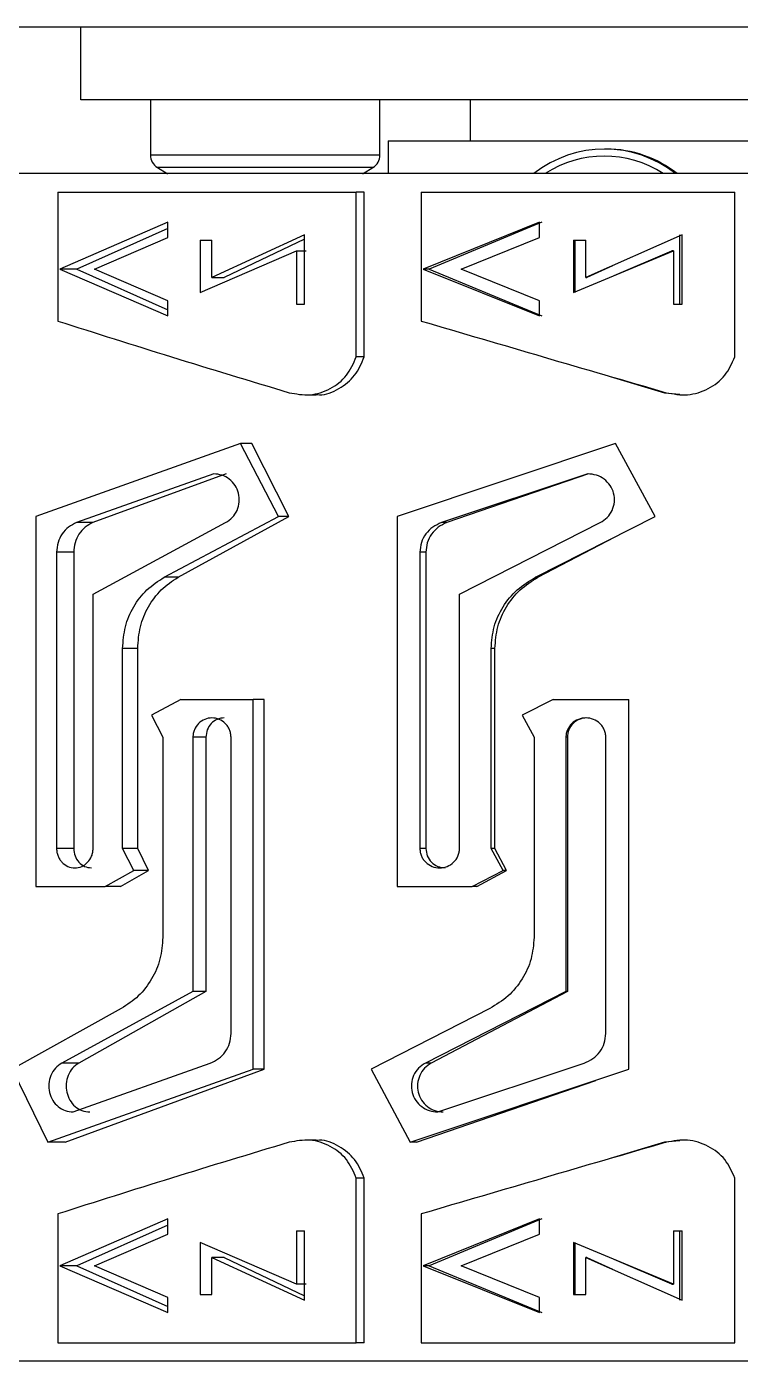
# Model space of a CAD drawing. Header units: millimetres. Extents: x 53 to 376, y 29 to 265.
# Drawn here: x 344.31 to 353.02, y 40.09 to 56.38 of the extents above; entities that cross this region are included whole.
import ezdxf

# ---------------------------------------------------------------- set-up
doc = ezdxf.new("R2010")
doc.units = ezdxf.units.MM

msp = doc.modelspace()

# ---------------------------------------------------------------- linework, layer by layer
at = {"color": 7, "linetype": 'Continuous', "lineweight": 25}
for p, q in [((302.9494, 56.3828), (362.9728, 56.3828)), ((344.9728, 55.4886), (344.9728, 56.3828)), ((357.9728, 55.4886), (344.9728, 55.4886)), ((345.8228, 55.4886), (345.8228, 54.8153)), ((348.6228, 54.8153), (348.6228, 55.4886)), ((349.7228, 55.4886), (349.7228, 54.9886)), ((348.7228, 54.9886), (348.7228, 54.5886)), ((348.7228, 54.9886), (354.2228, 54.9886)), ((351.3866, 54.8886), (351.3655, 54.8886)), ((351.493, 54.5886), (335.7228, 54.5886)), ((367.2228, 54.5886), (351.493, 54.5886)), ((344.6907, 54.3615), (348.3349, 54.3615)), ((344.6907, 54.3615), (344.6907, 52.7892)), ((348.3349, 52.3518), (348.3349, 54.3615)), ((348.4315, 54.3615), (348.3349, 54.3615)), ((348.4315, 52.3518), (348.4315, 54.3615)), ((349.1258, 54.3615), (352.954, 54.3615)), ((349.1258, 54.3615), (349.1258, 52.7892)), ((352.954, 52.3518), (352.954, 54.3615)), ((346.0348, 53.9945), (344.7151, 53.4226)), ((346.0348, 53.8078), (346.0348, 53.9945)), ((350.5693, 53.9945), (349.1523, 53.4226)), ((350.5971, 53.9945), (349.2237, 53.4226)), ((350.5693, 53.8078), (350.5693, 53.9945)), ((346.0348, 53.9197), (344.923, 53.4226)), ((345.1406, 53.4226), (346.0348, 53.8078)), ((346.4295, 53.7746), (346.573, 53.7746)), ((346.4295, 53.7746), (346.4295, 53.1363)), ((347.7042, 53.8432), (346.573, 53.321)), ((346.573, 53.321), (346.573, 53.7746)), ((347.7042, 53.7879), (346.7238, 53.321)), ((347.7042, 52.9939), (347.7042, 53.8432)), ((349.6134, 53.4226), (350.5693, 53.8078)), ((350.9859, 53.7746), (351.1365, 53.7746)), ((350.9859, 53.7746), (350.9859, 53.1363)), ((351.0009, 53.7746), (351.0009, 53.1363)), ((352.3102, 53.8432), (351.1365, 53.321)), ((351.1365, 53.321), (351.1365, 53.7746)), ((352.2844, 52.9939), (352.2844, 53.8432)), ((352.3102, 52.9939), (352.3102, 53.8432)), ((346.4295, 53.1363), (347.604, 53.648)), ((347.604, 53.648), (347.604, 52.9939)), ((347.604, 53.648), (347.723, 53.648)), ((350.9859, 53.1363), (352.2072, 53.648)), ((351.4818, 53.3442), (352.1846, 53.648)), ((352.2072, 53.648), (352.1846, 53.648)), ((352.2072, 53.648), (352.2072, 52.9939)), ((351.4605, 53.465), (351.1469, 53.321)), ((344.7151, 53.4226), (346.0348, 52.8507)), ((344.923, 53.4226), (344.7151, 53.4226)), ((344.923, 53.4226), (346.0348, 52.9256)), ((346.0348, 53.0374), (345.1406, 53.4226)), ((346.573, 53.321), (346.7238, 53.321)), ((349.1523, 53.4226), (350.5693, 52.8507)), ((349.2237, 53.4226), (349.1523, 53.4226)), ((349.2237, 53.4226), (350.5971, 52.8507)), ((350.5693, 53.0374), (349.6134, 53.4226)), ((351.1365, 53.321), (351.1469, 53.321)), ((346.0348, 52.8507), (346.0348, 53.0374)), ((347.604, 52.9939), (347.7042, 52.9939)), ((350.5693, 52.8507), (350.5693, 53.0374)), ((352.2072, 52.9939), (352.3102, 52.9939)), ((348.4315, 52.3518), (348.3349, 52.3518)), ((351.4348, 52.1136), (352.0963, 51.9144)), ((347.7303, 51.8872), (347.8454, 51.8872)), ((352.0963, 51.9144), (352.1161, 51.9144)), ((352.0963, 51.9144), (352.2846, 51.8963)), ((352.2835, 51.8866), (352.3093, 51.8866)), ((346.92, 51.2941), (344.4239, 50.4034)), ((347.3846, 50.4034), (346.92, 51.2941)), ((347.0601, 51.2941), (346.92, 51.2941)), ((347.5104, 50.4034), (347.0601, 51.2941)), ((351.4992, 51.2941), (348.8344, 50.4034)), ((351.9811, 50.4034), (351.4992, 51.2941)), ((346.5951, 50.9238), (344.9198, 50.3278)), ((346.7452, 50.9238), (345.1214, 50.3278)), ((351.1597, 50.9238), (349.3747, 50.3278)), ((351.1694, 50.9238), (349.4392, 50.3278)), ((344.4239, 50.4034), (344.4239, 45.8874)), ((345.9903, 49.6614), (347.3846, 50.4034)), ((346.159, 49.6614), (347.5104, 50.4034)), ((347.5104, 50.4034), (347.3846, 50.4034)), ((348.8344, 50.4034), (348.8344, 45.8874)), ((350.5221, 49.6614), (351.9811, 50.4034)), ((345.1214, 50.3278), (344.9198, 50.3278)), ((345.1228, 49.4528), (346.7398, 50.3278)), ((349.4392, 50.3278), (349.3747, 50.3278)), ((349.5942, 49.4528), (351.3112, 50.3278)), ((350.5514, 49.6614), (351.4925, 50.1552)), ((344.677, 49.9662), (344.677, 46.3495)), ((344.8861, 49.9662), (344.677, 49.9662)), ((344.8861, 49.9662), (344.8861, 46.3495)), ((349.1108, 49.9662), (349.1108, 46.3495)), ((349.1835, 49.9662), (349.1108, 49.9662)), ((349.1835, 49.9662), (349.1835, 46.3495)), ((346.159, 49.6614), (345.9903, 49.6614)), ((350.5514, 49.6614), (350.5221, 49.6614)), ((345.1228, 46.3495), (345.1228, 49.4528)), ((349.5942, 46.3495), (349.5942, 49.4528)), ((345.4827, 46.3495), (345.4827, 48.7916)), ((345.667, 48.7916), (345.4827, 48.7916)), ((345.667, 46.3495), (345.667, 48.7916)), ((349.9811, 46.3495), (349.9811, 48.7916)), ((350.027, 48.7916), (349.9811, 48.7916)), ((350.027, 46.3495), (350.027, 48.7916)), ((346.1918, 48.1695), (345.8362, 47.9775)), ((346.1918, 48.1695), (347.0746, 48.1695)), ((347.0746, 43.6534), (347.0746, 48.1695)), ((347.2099, 48.1695), (347.0746, 48.1695)), ((347.2099, 43.6534), (347.2099, 48.1695)), ((350.7354, 48.1695), (350.3584, 47.9775)), ((350.7354, 48.1695), (351.66, 48.1695)), ((351.66, 43.6534), (351.66, 48.1695)), ((345.8362, 47.9775), (345.9735, 47.7074)), ((350.3584, 47.9775), (350.5043, 47.7074)), ((345.9735, 47.7074), (345.9735, 45.2652)), ((346.3411, 47.7074), (346.3411, 44.6041)), ((346.499, 47.7074), (346.3411, 47.7074)), ((346.499, 47.7074), (346.499, 44.6041)), ((346.806, 44.0906), (346.806, 47.7074)), ((350.5043, 47.7074), (350.5043, 45.2652)), ((350.8929, 47.7074), (350.8929, 44.6041)), ((350.9107, 47.7074), (350.8929, 47.7074)), ((350.9107, 47.7074), (350.9107, 44.6041)), ((351.3803, 44.0906), (351.3803, 47.7074)), ((344.8861, 46.3495), (344.677, 46.3495)), ((345.6188, 46.0793), (345.4827, 46.3495)), ((345.667, 46.3495), (345.4827, 46.3495)), ((345.7989, 46.0793), (345.667, 46.3495)), ((349.1835, 46.3495), (349.1108, 46.3495)), ((350.1267, 46.0793), (349.9811, 46.3495)), ((350.027, 46.3495), (349.9811, 46.3495)), ((350.1681, 46.0793), (350.027, 46.3495)), ((345.2682, 45.8874), (345.6188, 46.0793)), ((345.4591, 45.8874), (345.7989, 46.0793)), ((345.7989, 46.0793), (345.6188, 46.0793)), ((349.7508, 45.8874), (350.1267, 46.0793)), ((349.8038, 45.8874), (350.1681, 46.0793)), ((350.1681, 46.0793), (350.1267, 46.0793)), ((344.4239, 45.8874), (345.2682, 45.8874)), ((345.4591, 45.8874), (345.2682, 45.8874)), ((348.8344, 45.8874), (349.7508, 45.8874)), ((349.8038, 45.8874), (349.7508, 45.8874)), ((346.3411, 44.6041), (344.7398, 43.729)), ((346.499, 44.6041), (344.947, 43.729)), ((346.499, 44.6041), (346.3411, 44.6041)), ((350.8929, 44.6041), (349.1792, 43.729)), ((350.9107, 44.6041), (349.2498, 43.729)), ((350.9107, 44.6041), (350.8929, 44.6041)), ((345.4661, 44.3955), (344.1359, 43.6534)), ((349.9633, 44.3955), (348.518, 43.6534)), ((344.947, 43.729), (344.7398, 43.729)), ((344.878, 43.1331), (346.5515, 43.729)), ((349.2498, 43.729), (349.1792, 43.729)), ((349.3293, 43.1331), (351.114, 43.729)), ((344.1359, 43.6534), (344.5691, 42.7628)), ((344.5691, 42.7628), (347.0746, 43.6534)), ((344.7816, 42.7628), (347.2099, 43.6534)), ((347.2099, 43.6534), (347.0746, 43.6534)), ((348.518, 43.6534), (348.9932, 42.7628)), ((348.9932, 42.7628), (351.66, 43.6534)), ((349.0695, 42.7628), (351.2566, 43.5164)), ((344.7816, 42.7628), (344.5691, 42.7628)), ((347.8455, 42.79), (347.7304, 42.79)), ((349.0695, 42.7628), (348.9932, 42.7628)), ((352.0963, 42.7628), (351.4348, 42.5636)), ((352.2847, 42.7809), (352.0963, 42.7628)), ((352.0963, 42.7628), (352.1161, 42.7628)), ((352.3094, 42.7905), (352.2836, 42.7905)), ((351.4335, 42.5636), (351.4334, 42.5636)), ((348.3349, 40.3157), (348.3349, 42.3254)), ((348.4315, 42.3254), (348.3349, 42.3254)), ((348.4315, 40.3157), (348.4315, 42.3254)), ((352.954, 40.3157), (352.954, 42.3254)), ((344.6907, 41.888), (344.6907, 40.3157)), ((349.1258, 41.888), (349.1258, 40.3157)), ((346.0348, 41.8264), (344.7151, 41.2546)), ((346.0348, 41.7516), (344.923, 41.2546)), ((346.0348, 41.6398), (346.0348, 41.8264)), ((350.5693, 41.8264), (349.1523, 41.2546)), ((350.5971, 41.8264), (349.2237, 41.2546)), ((350.5693, 41.6398), (350.5693, 41.8264)), ((345.1406, 41.2546), (346.0348, 41.6398)), ((347.604, 41.6833), (347.7042, 41.6833)), ((347.604, 41.6833), (347.604, 41.0292)), ((347.7042, 40.834), (347.7042, 41.6833)), ((349.6134, 41.2546), (350.5693, 41.6398)), ((352.2072, 41.6833), (352.3102, 41.6833)), ((352.2072, 41.6833), (352.2072, 41.0292)), ((352.2844, 40.834), (352.2844, 41.6833)), ((352.3102, 40.834), (352.3102, 41.6833)), ((347.604, 41.0292), (346.4295, 41.5408)), ((346.4295, 41.5408), (346.4295, 40.9026)), ((352.2072, 41.0292), (350.9859, 41.5408)), ((350.9859, 41.5408), (350.9859, 40.9026)), ((351.0009, 41.5408), (351.0009, 40.9026)), ((344.7151, 41.2546), (346.0348, 40.6827)), ((344.923, 41.2546), (344.7151, 41.2546)), ((344.923, 41.2546), (346.0348, 40.7575)), ((346.0348, 40.8694), (345.1406, 41.2546)), ((346.573, 40.9026), (346.573, 41.3562)), ((346.573, 41.3562), (347.7042, 40.834)), ((346.7238, 41.3562), (346.573, 41.3562)), ((346.7238, 41.3562), (347.7042, 40.8892)), ((349.1523, 41.2546), (350.5693, 40.6827)), ((349.2237, 41.2546), (349.1523, 41.2546)), ((349.2237, 41.2546), (350.5971, 40.6827)), ((350.5693, 40.8694), (349.6134, 41.2546)), ((351.1365, 40.9026), (351.1365, 41.3562)), ((351.1365, 41.3562), (352.3102, 40.834)), ((351.1469, 41.3562), (351.1365, 41.3562)), ((351.1469, 41.3562), (351.4605, 41.2122)), ((352.1846, 41.0292), (351.4818, 41.333)), ((346.4295, 40.9026), (346.573, 40.9026)), ((347.723, 41.0292), (347.604, 41.0292)), ((350.9859, 40.9026), (351.1365, 40.9026)), ((352.1846, 41.0292), (352.2072, 41.0292)), ((346.0348, 40.6827), (346.0348, 40.8694)), ((350.5693, 40.6827), (350.5693, 40.8694)), ((344.6907, 40.3157), (348.3349, 40.3157)), ((348.4315, 40.3157), (348.3349, 40.3157)), ((349.1258, 40.3157), (352.954, 40.3157)), ((351.493, 40.0886), (335.7228, 40.0886)), ((367.2228, 40.0886), (351.493, 40.0886))]:
    msp.add_line(p, q, dxfattribs=at)
at = {"color": 8, "linetype": 'Continuous', "lineweight": 25}
for p, q in [((346.1908, 54.8153), (345.8228, 54.8153)), ((348.6228, 54.8153), (346.1908, 54.8153)), ((346.2537, 54.6622), (345.9081, 54.6622)), ((348.5374, 54.6622), (346.2537, 54.6622))]:
    msp.add_line(p, q, dxfattribs=at)
at = {"color": 7, "linetype": 'Continuous', "lineweight": 25, "flags": 128}
for points in [[(345.9081, 54.6622), (346.0283, 54.5924), (346.0353, 54.5886)], [(348.4102, 54.5886), (348.4172, 54.5924), (348.5374, 54.6622)]]:
    msp.add_lwpolyline(points, dxfattribs=at)
at = {"color": 7, "linetype": 'Continuous', "lineweight": 25}
for centre, radius, start, end in [((346.0028, 54.8153), 0.18, 180, 238.2737), ((348.4428, 54.8153), 0.18, 301.7263, 0), ((351.3655, 53.4898), 1.3988, 51.77025, 128.22975), ((351.3865, 53.4897), 1.3989, 51.77068, 89.99858)]:
    msp.add_arc(centre, radius, start, end, dxfattribs=at)
at = {"color": 8, "linetype": 'Continuous', "lineweight": 25}
msp.add_arc((351.3607, 53.4897), 1.3135, 56.78127, 123.21873, dxfattribs=at)
at = {"color": 7, "linetype": 'Continuous', "lineweight": 25}
for points, knots in [([(344.6907, 52.7892), (345.15, 52.6434), (346.0687, 52.3518), (347.0332, 52.0602), (347.5154, 51.9144)], [0, 0, 0, 0, 0.5000003, 1, 1, 1, 1]), ([(349.1258, 52.7892), (349.6224, 52.6434), (350.6155, 52.3518), (351.6159, 52.0602), (352.1161, 51.9144)], [0, 0, 0, 0, 0.4999997, 1, 1, 1, 1]), ([(347.5154, 51.9144), (347.6004, 51.8992), (347.7701, 51.8687), (348.0212, 51.9505), (348.2305, 52.1129), (348.3003, 52.2725), (348.3349, 52.3518)], [0, 0, 0, 0, 0.2523961, 0.504208, 0.7535646, 1, 1, 1, 1]), ([(347.8462, 51.8937), (347.8588, 51.8922), (347.9536, 51.8805), (348.1285, 51.9558), (348.3312, 52.1131), (348.398, 52.2722), (348.4315, 52.3518)], [0, 0, 0, 0, 0.0483887, 0.3655916, 0.6827945, 1, 1, 1, 1]), ([(352.1161, 51.9144), (352.2035, 51.8992), (352.3781, 51.8687), (352.6348, 51.9505), (352.848, 52.1129), (352.9188, 52.2725), (352.954, 52.3518)], [0, 0, 0, 0, 0.2523975, 0.5042108, 0.7535645, 1, 1, 1, 1]), ([(346.7398, 50.3278), (346.7687, 50.347), (346.8264, 50.3852), (346.8847, 50.4757), (346.9119, 50.5796), (346.9032, 50.6874), (346.8599, 50.7856), (346.7882, 50.8627), (346.6966, 50.914), (346.6289, 50.9205), (346.5951, 50.9238)], [0, 0, 0, 0, 0.1253806, 0.2504264, 0.3754314, 0.5003879, 0.6252945, 0.7501887, 0.8750802, 1, 1, 1, 1]), ([(351.3112, 50.3278), (351.3414, 50.347), (351.4016, 50.3852), (351.4625, 50.4757), (351.4908, 50.5796), (351.4817, 50.6874), (351.4366, 50.7856), (351.3618, 50.8627), (351.266, 50.914), (351.1952, 50.9205), (351.1597, 50.9238)], [0, 0, 0, 0, 0.12538368, 0.25042503, 0.37543029, 0.50038603, 0.62529244, 0.75018782, 0.87507515, 1, 1, 1, 1]), ([(344.9198, 50.3278), (344.886, 50.3118), (344.8185, 50.2799), (344.7405, 50.1931), (344.6873, 50.0861), (344.6804, 50.0062), (344.677, 49.9662)], [0, 0, 0, 0, 0.2509154, 0.5007387, 0.750387, 1, 1, 1, 1]), ([(345.1214, 50.3278), (345.0882, 50.3115), (345.0219, 50.279), (344.9465, 50.1913), (344.8958, 50.0846), (344.8893, 50.0057), (344.8861, 49.9662)], [0, 0, 0, 0, 0.2509928, 0.500765, 0.7503879, 1, 1, 1, 1]), ([(349.3747, 50.3278), (349.338, 50.3118), (349.2648, 50.2799), (349.18, 50.1931), (349.1221, 50.0861), (349.1146, 50.0062), (349.1108, 49.9662)], [0, 0, 0, 0, 0.25091813, 0.50073991, 0.7503871, 1, 1, 1, 1]), ([(349.4392, 50.3278), (349.4032, 50.3115), (349.3313, 50.279), (349.2493, 50.1913), (349.1941, 50.0846), (349.187, 50.0057), (349.1835, 49.9662)], [0, 0, 0, 0, 0.2509903, 0.5007625, 0.7503874, 1, 1, 1, 1]), ([(345.4827, 48.7916), (345.4894, 48.8808), (345.5029, 49.0595), (345.6104, 49.3063), (345.7712, 49.5194), (345.9171, 49.6139), (345.9903, 49.6614)], [0, 0, 0, 0, 0.2477047, 0.4965119, 0.7472054, 1, 1, 1, 1]), ([(345.667, 48.7916), (345.6735, 48.8807), (345.6865, 49.0589), (345.7904, 49.3053), (345.9457, 49.5186), (346.0879, 49.6138), (346.159, 49.6614)], [0, 0, 0, 0, 0.2500016, 0.5000002, 0.7500009, 1, 1, 1, 1]), ([(349.9811, 48.7916), (349.9883, 48.8808), (350.0028, 49.0595), (350.1178, 49.3063), (350.2894, 49.5194), (350.4443, 49.6139), (350.5221, 49.6614)], [0, 0, 0, 0, 0.2477045, 0.4965122, 0.747204, 1, 1, 1, 1]), ([(350.027, 48.7916), (350.0339, 48.8807), (350.0479, 49.0589), (350.159, 49.3053), (350.3249, 49.5186), (350.4759, 49.6138), (350.5514, 49.6614)], [0, 0, 0, 0, 0.2500012, 0.5000004, 0.7500007, 1, 1, 1, 1]), ([(346.806, 47.7074), (346.805, 47.7231), (346.8032, 47.7545), (346.7888, 47.7996), (346.7669, 47.841), (346.7276, 47.8887), (346.6629, 47.9318), (346.5731, 47.9495), (346.4833, 47.9318), (346.4061, 47.8804), (346.3626, 47.8146), (346.3438, 47.7545), (346.342, 47.7231), (346.3411, 47.7074)], [0, 0, 0, 0, 0.0628575, 0.1254673, 0.1879462, 0.2507862, 0.3754479, 0.5001648, 0.6249391, 0.7497269, 0.8744834, 0.9372478, 1, 1, 1, 1]), ([(346.7237, 47.9436), (346.7237, 47.9436), (346.695, 47.9436), (346.6349, 47.9313), (346.5611, 47.8788), (346.5092, 47.8001), (346.5024, 47.7383), (346.499, 47.7074)], [0, 0, 0, 0, 0.0000216, 0.2499167, 0.4998224, 0.749782, 1, 1, 1, 1]), ([(351.3803, 47.7074), (351.3793, 47.7231), (351.3774, 47.7545), (351.3624, 47.7996), (351.3395, 47.841), (351.2984, 47.8887), (351.2308, 47.9318), (351.1366, 47.9495), (351.0425, 47.9318), (350.9613, 47.8804), (350.9155, 47.8146), (350.8957, 47.7545), (350.8938, 47.7231), (350.8929, 47.7074)], [0, 0, 0, 0, 0.0628575, 0.1254658, 0.1879464, 0.2507863, 0.3754486, 0.5001607, 0.6249395, 0.7497258, 0.8744831, 0.9372483, 1, 1, 1, 1]), ([(351.1469, 47.9436), (351.1469, 47.9436), (351.1162, 47.9436), (351.0539, 47.9313), (350.976, 47.8788), (350.9215, 47.8001), (350.9143, 47.7383), (350.9107, 47.7074)], [0, 0, 0, 0, 0.0000303, 0.2499217, 0.499827, 0.7497832, 1, 1, 1, 1]), ([(344.677, 46.3495), (344.6778, 46.3337), (344.6796, 46.3023), (344.6932, 46.2572), (344.714, 46.2158), (344.7514, 46.1682), (344.813, 46.1251), (344.899, 46.1073), (344.9853, 46.1251), (345.0598, 46.1764), (345.1019, 46.2423), (345.1202, 46.3023), (345.1219, 46.3338), (345.1228, 46.3495)], [0, 0, 0, 0, 0.0628579, 0.1254671, 0.1879468, 0.2507852, 0.3754486, 0.5001638, 0.6249405, 0.7497262, 0.8744833, 0.9372477, 1, 1, 1, 1]), ([(344.8861, 46.3495), (344.8893, 46.3185), (344.8959, 46.2566), (344.9455, 46.1784), (345.0166, 46.1239), (345.0732, 46.1168), (345.1014, 46.1132)], [0, 0, 0, 0, 0.2502569, 0.500256, 0.7501773, 1, 1, 1, 1]), ([(349.1108, 46.3495), (349.1118, 46.3337), (349.1137, 46.3023), (349.1285, 46.2572), (349.1511, 46.2158), (349.1919, 46.1682), (349.2588, 46.1251), (349.3522, 46.1073), (349.4456, 46.1251), (349.5262, 46.1764), (349.5716, 46.2423), (349.5913, 46.3023), (349.5932, 46.3338), (349.5942, 46.3495)], [0, 0, 0, 0, 0.0628581, 0.1254668, 0.1879457, 0.2507862, 0.3754504, 0.5001647, 0.6249407, 0.7497265, 0.8744828, 0.9372477, 1, 1, 1, 1]), ([(349.1835, 46.3495), (349.1871, 46.3185), (349.1942, 46.2566), (349.2482, 46.1784), (349.3255, 46.1239), (349.3869, 46.1168), (349.4175, 46.1132)], [0, 0, 0, 0, 0.2502584, 0.5002538, 0.7501762, 1, 1, 1, 1]), ([(345.9735, 45.2652), (345.9667, 45.1761), (345.953, 44.9974), (345.8445, 44.7506), (345.6831, 44.5374), (345.5386, 44.4429), (345.4661, 44.3955)], [0, 0, 0, 0, 0.2477041, 0.4965153, 0.7472055, 1, 1, 1, 1]), ([(350.5043, 45.2652), (350.4971, 45.1761), (350.4826, 44.9974), (350.3673, 44.7506), (350.1956, 44.5374), (350.0409, 44.4429), (349.9633, 44.3955)], [0, 0, 0, 0, 0.2477037, 0.4965148, 0.7472038, 1, 1, 1, 1]), ([(346.5515, 43.729), (346.5867, 43.745), (346.6571, 43.777), (346.739, 43.8637), (346.7951, 43.9708), (346.8023, 44.0507), (346.806, 44.0906)], [0, 0, 0, 0, 0.2509148, 0.500736, 0.7503874, 1, 1, 1, 1]), ([(351.114, 43.729), (351.1509, 43.745), (351.2247, 43.777), (351.3104, 43.8637), (351.3689, 43.9708), (351.3765, 44.0507), (351.3803, 44.0906)], [0, 0, 0, 0, 0.2509117, 0.500737, 0.7503872, 1, 1, 1, 1]), ([(344.7398, 43.729), (344.7124, 43.7099), (344.6576, 43.6716), (344.6024, 43.5811), (344.5767, 43.4772), (344.585, 43.3694), (344.6258, 43.2712), (344.6938, 43.1941), (344.7809, 43.1429), (344.8456, 43.1363), (344.878, 43.1331)], [0, 0, 0, 0, 0.125385, 0.2504284, 0.3754332, 0.5003891, 0.6252967, 0.75019, 0.8750779, 1, 1, 1, 1]), ([(344.947, 43.729), (344.9202, 43.7097), (344.8667, 43.671), (344.8137, 43.5807), (344.7892, 43.4782), (344.7965, 43.372), (344.8348, 43.2742), (344.8999, 43.1961), (344.985, 43.1433), (345.0489, 43.1365), (345.0809, 43.1331)], [0, 0, 0, 0, 0.1253309, 0.2502851, 0.3752382, 0.5002018, 0.6251534, 0.7501141, 0.8750545, 1, 1, 1, 1]), ([(349.1792, 43.729), (349.1494, 43.7099), (349.0897, 43.6716), (349.0295, 43.5811), (349.0015, 43.4772), (349.0106, 43.3694), (349.0551, 43.2712), (349.1291, 43.1941), (349.2239, 43.1429), (349.2942, 43.1363), (349.3293, 43.1331)], [0, 0, 0, 0, 0.12538411, 0.2504275, 0.37543261, 0.50038898, 0.62529656, 0.75019099, 0.87508042, 1, 1, 1, 1]), ([(349.2498, 43.729), (349.2206, 43.7097), (349.1624, 43.671), (349.1047, 43.5807), (349.0778, 43.4782), (349.0858, 43.372), (349.1276, 43.2742), (349.1986, 43.1961), (349.2912, 43.1433), (349.3606, 43.1365), (349.3952, 43.1331)], [0, 0, 0, 0, 0.125333, 0.250286, 0.3752399, 0.5002038, 0.6251548, 0.7501137, 0.8750574, 1, 1, 1, 1]), ([(347.5154, 42.7628), (347.0332, 42.617), (346.0687, 42.3254), (345.15, 42.0338), (344.6907, 41.888)], [0, 0, 0, 0, 0.4999997, 1, 1, 1, 1]), ([(348.3349, 42.3254), (348.3003, 42.4047), (348.2305, 42.5642), (348.0212, 42.7267), (347.7701, 42.8085), (347.6004, 42.778), (347.5154, 42.7628)], [0, 0, 0, 0, 0.246435, 0.4957913, 0.7476039, 1, 1, 1, 1]), ([(348.4315, 42.3254), (348.398, 42.4049), (348.3312, 42.564), (348.1285, 42.7214), (347.9536, 42.7967), (347.8588, 42.785), (347.8463, 42.7835)], [0, 0, 0, 0, 0.317243, 0.6344835, 0.9517253, 1, 1, 1, 1]), ([(352.1161, 42.7628), (351.6159, 42.617), (350.6155, 42.3254), (349.6224, 42.0338), (349.1258, 41.888)], [0, 0, 0, 0, 0.5000003, 1, 1, 1, 1]), ([(352.954, 42.3254), (352.9188, 42.4047), (352.848, 42.5642), (352.6348, 42.7267), (352.3781, 42.8085), (352.2035, 42.778), (352.1161, 42.7628)], [0, 0, 0, 0, 0.2464352, 0.4957885, 0.7476025, 1, 1, 1, 1])]:
    msp.add_open_spline(points, degree=3, knots=knots, dxfattribs=at)

doc.saveas('drawing.dxf')
